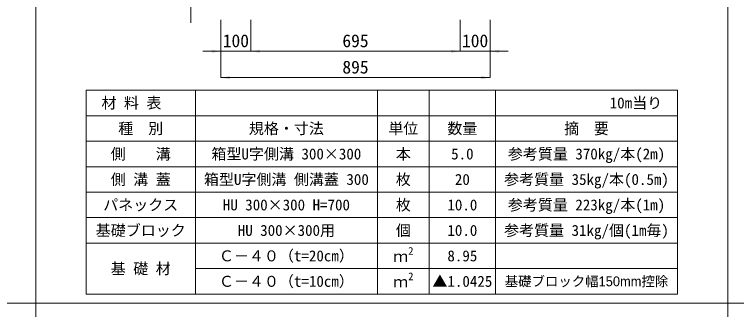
# Model space of a CAD drawing. Units: millimetres at full size. Extents: x 187207 to 255567, y 882048 to 905686.
# Drawn here: x 205227 to 207626, y 898727 to 899708 of the extents above; entities that cross this region are included whole.
import ezdxf
from ezdxf.enums import TextEntityAlignment as Align

# ---------------------------------------------------------------- set-up
doc = ezdxf.new("R2010")
doc.units = ezdxf.units.MM
doc.header["$LTSCALE"] = 20
for name, color, linetype, lineweight in [('Defpoints_3', 8, 'Continuous', 0), ('図枠', 5, 'Continuous', 13), ('寸法・材料表', 7, 'Continuous', 13), ('寸法線', 7, 'Continuous', 13)]:
    doc.layers.add(name, color=color, linetype=linetype, lineweight=lineweight)
doc.styles.add('ＭＳ ゴシック', font='')
doc.styles.add('ＭＳ Ｐゴシック', font='')
doc.styles.get('ＭＳ ゴシック').set_extended_font_data('MS Gothic')
doc.styles.get('ＭＳ Ｐゴシック').set_extended_font_data('MS PGothic')

# ---------------------------------------------------------------- blocks, each defined once
blk = doc.blocks.new('filled_arrow')
at = {"color": 0, "linetype": 'Continuous', "lineweight": -2}
blk.add_solid([(7.5, 1.25), (0, 0), (7.5, -1.25)], dxfattribs=at)

msp = doc.modelspace()

# ---------------------------------------------------------------- linework, layer by layer
at = {"layer": 'Defpoints_3'}
for p, q in [((205464.72, 899456.41), (207430.03, 899456.41)), ((205464.72, 899456.41), (205464.72, 899371.23)), ((205827.72, 899456.41), (205827.72, 899371.23)), ((206432.72, 899456.41), (206432.72, 899371.23)), ((206605.03, 899456.41), (206605.03, 899371.23)), ((206825.03, 899456.41), (206825.03, 899371.23)), ((207430.03, 899456.41), (207430.03, 899371.23))]:
    msp.add_line(p, q, dxfattribs=at)
at = {"layer": '図枠'}
for p, q in [((205297.37, 904948.33), (205297.37, 882048.33)), ((207597.37, 904948.33), (207597.37, 882048.33)), ((194897.37, 898748.33), (214497.37, 898748.33))]:
    msp.add_line(p, q, dxfattribs=at)
at = {"layer": '寸法・材料表'}
for p, q in [((205464.72, 899371.23), (207430.03, 899371.23)), ((205464.72, 899371.23), (205464.72, 898778.33)), ((205827.72, 899371.23), (205827.72, 898778.33)), ((206432.72, 899371.23), (206432.72, 898778.33)), ((206605.03, 899371.23), (206605.03, 898778.33)), ((206825.03, 899371.23), (206825.03, 898778.33)), ((207430.03, 899371.23), (207430.03, 898778.33)), ((205464.72, 899286.53), (207430.03, 899286.53)), ((205464.72, 899201.83), (207430.03, 899201.83)), ((205464.72, 899117.13), (207430.03, 899117.13)), ((205464.72, 899032.43), (207430.03, 899032.43)), ((205464.72, 898947.73), (207430.03, 898947.73)), ((205827.72, 898863.03), (207430.03, 898863.03)), ((205464.72, 898778.33), (207430.03, 898778.33))]:
    msp.add_line(p, q, dxfattribs=at)
at = {"layer": '寸法線'}
for p, q in [((205812.35, 899680.37), (205812.35, 899900.37)), ((205912.37, 899690.37), (205912.37, 899585.43)), ((205912.37, 899690.37), (205912.37, 899497.93)), ((206012.37, 899690.37), (206012.37, 899585.43)), ((206012.37, 899690.37), (206012.37, 899585.43)), ((206707.37, 899690.37), (206707.37, 899585.43)), ((206707.37, 899690.37), (206707.37, 899585.43)), ((206807.37, 899690.37), (206807.37, 899585.43)), ((206807.37, 899690.37), (206807.37, 899497.93)), ((205852.37, 899585.43), (206072.37, 899585.43)), ((206012.37, 899585.43), (206707.37, 899585.43)), ((206647.37, 899585.43), (206867.37, 899585.43)), ((206807.37, 899497.93), (205912.37, 899497.93))]:
    msp.add_line(p, q, dxfattribs=at)

# ---------------------------------------------------------------- block references
at = {"layer": '寸法線', "xscale": 4, "yscale": 4, "rotation": 180}
for p in [(205912.37, 899585.43), (206707.37, 899585.43), (206707.37, 899585.43), (206807.37, 899497.93)]:
    msp.add_blockref('filled_arrow', p, dxfattribs=at)
at = {"layer": '寸法線', "xscale": 4, "yscale": 4}
for p in [(206012.37, 899585.43), (206012.37, 899585.43), (206807.37, 899585.43), (205912.37, 899497.93)]:
    msp.add_blockref('filled_arrow', p, dxfattribs=at)

# ---------------------------------------------------------------- texts
at = {"layer": '寸法・材料表', "style": 'ＭＳ ゴシック'}
msp.add_text('\u3000材 料 表', height=36.55, dxfattribs=at).set_placement((205465.88, 899413.82), align=Align.MIDDLE_LEFT)
msp.add_text('10m当り\u3000', height=36.55, dxfattribs=at).set_placement((207428.86, 899413.82), align=Align.MIDDLE_RIGHT)
at = {"layer": '寸法・材料表'}
for s, height, style, p in [('種\u3000別', 36.55, 'ＭＳ ゴシック', (205646.22, 899328.88)), ('規格・寸法', 36.55, 'ＭＳ ゴシック', (206130.22, 899328.88)), ('単位', 36.55, 'ＭＳ ゴシック', (206518.87, 899328.88)), ('数量', 36.55, 'ＭＳ ゴシック', (206715.03, 899328.88)), ('側\u3000\u3000溝', 36.55, 'ＭＳ ゴシック', (205646.22, 899244.18)), ('箱型U字側溝 300×300', 36.55, 'ＭＳ ゴシック', (206130.22, 899244.18)), ('本', 36.55, 'ＭＳ ゴシック', (206518.87, 899244.18)), ('5.0', 36.55, 'ＭＳ ゴシック', (206715.03, 899244.18)), ('参考質量 370kg/本(2m)', 36.55, 'ＭＳ ゴシック', (207127.53, 899244.18)), ('側 溝 蓋', 36.55, 'ＭＳ ゴシック', (205646.22, 899159.48)), ('箱型U字側溝 側溝蓋 300', 36.55, 'ＭＳ ゴシック', (206130.22, 899159.48)), ('枚', 36.55, 'ＭＳ ゴシック', (206518.87, 899159.48)), ('20', 36.55, 'ＭＳ ゴシック', (206715.03, 899159.48)), ('参考質量 35kg/本(0.5m)', 36.55, 'ＭＳ ゴシック', (207127.53, 899159.48)), ('パネックス', 36.55, 'ＭＳ ゴシック', (205646.22, 899074.78)), ('HU 300×300 H=700', 36.55, 'ＭＳ ゴシック', (206130.22, 899074.78)), ('枚', 36.55, 'ＭＳ ゴシック', (206518.87, 899074.78)), ('10.0', 36.55, 'ＭＳ ゴシック', (206715.03, 899074.78)), ('参考質量 223kg/本(1m)', 36.55, 'ＭＳ ゴシック', (207127.53, 899074.78)), ('基礎ブロック', 36.55, 'ＭＳ ゴシック', (205646.22, 898990.08)), ('HU 300×300用', 36.55, 'ＭＳ ゴシック', (206130.22, 898990.08)), ('個', 36.55, 'ＭＳ ゴシック', (206518.87, 898990.08)), ('10.0', 36.55, 'ＭＳ ゴシック', (206715.03, 898990.08)), ('参考質量 31kg/個(1m毎)', 36.55, 'ＭＳ ゴシック', (207127.53, 898990.08)), ('Ｃ－４０（t=20cm）', 36.55, 'ＭＳ ゴシック', (206130.22, 898905.38)), ('8.95', 36.55, 'ＭＳ ゴシック', (206715.03, 898905.38)), ('基 礎 材', 36.55, 'ＭＳ ゴシック', (205646.22, 898863.03)), ('Ｃ－４０（t=10cm）', 36.55, 'ＭＳ ゴシック', (206130.22, 898820.68)), ('▲1.0425', 36.55, 'ＭＳ ゴシック', (206715.03, 898820.68)), ('基礎ブロック幅150mm控除', 32.66, 'ＭＳ Ｐゴシック', (207127.53, 898820.68))]:
    msp.add_text(s, height=height, dxfattribs=dict(at, style=style)).set_placement(p, align=Align.MIDDLE_CENTER)
at = {"layer": '寸法・材料表', "style": 'ＭＳ Ｐゴシック', "width": 0.95}
msp.add_text('摘\u3000要', height=38.1, dxfattribs=at).set_placement((207127.53, 899328.88), align=Align.MIDDLE_CENTER)
at = {"layer": '寸法・材料表', "style": 'ＭＳ ゴシック'}
for s, height, p in [('2', 25.59, (206535.08, 898901.41)), ('ｍ', 36.55, (206485.22, 898874.46)), ('2', 25.59, (206535.08, 898816.71)), ('ｍ', 36.55, (206485.22, 898789.76))]:
    msp.add_text(s, height=height, dxfattribs=at).set_placement(p, align=Align.BOTTOM_LEFT)
at = {"layer": '寸法線', "style": 'ＭＳ ゴシック'}
for s, p in [('100', (205962.37, 899620.43)), ('695', (206359.87, 899620.43)), ('100', (206757.37, 899620.43)), ('895', (206359.87, 899532.93))]:
    msp.add_text(s, height=42.72, dxfattribs=at).set_placement(p, align=Align.MIDDLE_CENTER)

doc.saveas('drawing.dxf')
